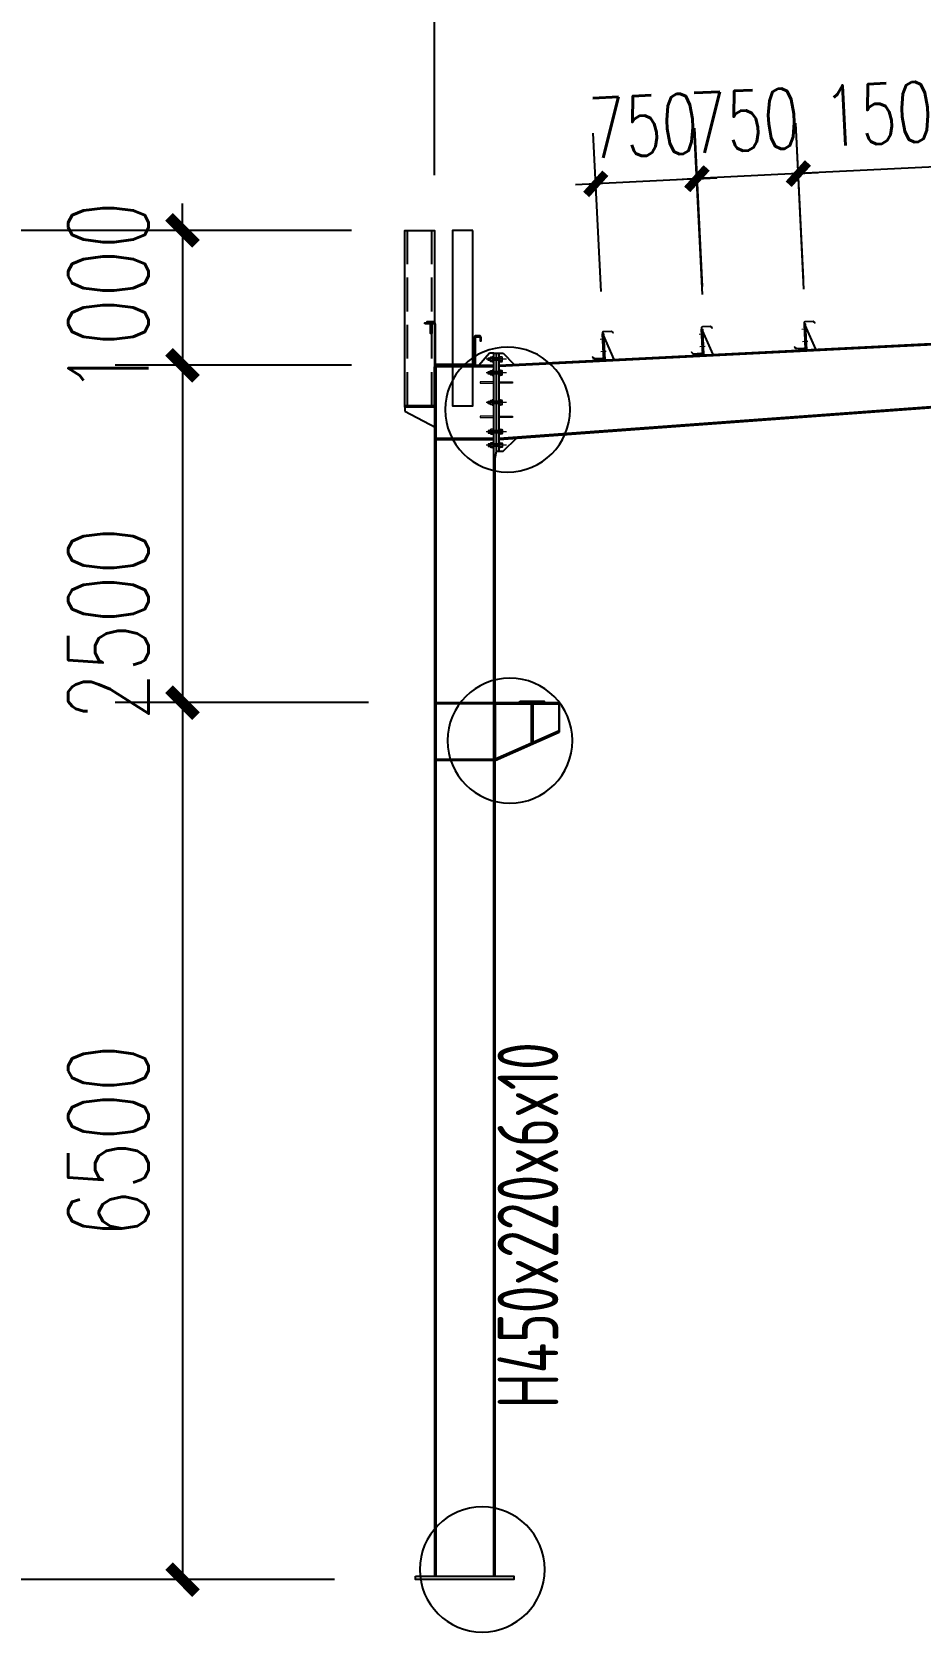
# Model space of a CAD drawing. Extents: x -33967 to 1773478, y -1022458 to -784650.
# Drawn here: x 1667179 to 1673766, y -958512 to -946653 of the extents above; entities that cross this region are included whole.
import ezdxf

# ---------------------------------------------------------------- set-up
doc = ezdxf.new("R2010")
doc.units = 0
doc.header["$LTSCALE"] = 1000
doc.header["$MEASUREMENT"] = 0
doc.linetypes.add('ACAD_ISO02W100', pattern=[15, 12, -3])
doc.linetypes.add('DASH', pattern=[0.35, 0.25, -0.1])
for name, color, linetype in [('14', 2, 'Continuous'), ('AXIS', 3, 'Continuous'), ('G L', 150, 'Continuous'), ('GZ', 50, 'Continuous'), ('LT', 27, 'Continuous'), ('PZ', 202, 'Continuous'), ('SPACE', 7, 'Continuous'), ('TEXT', 7, 'Continuous'), ('天沟', 2, 'Continuous'), ('柱子', 30, 'Continuous'), ('檩托板', 7, 'Continuous')]:
    doc.layers.add(name, color=color, linetype=linetype)
for name, color, linetype, lineweight in [('6', 253, 'Continuous', 13), ('檩条', 30, 'Continuous', 5), ('螺栓', 15, 'Continuous', 18)]:
    doc.layers.add(name, color=color, linetype=linetype, lineweight=lineweight)
doc.styles.add('_TCH_DIM_T3', font='SIMPLEX', dxfattribs={"width": 0.705882, "bigfont": 'GBCBIG'})
doc.styles.add('TSSD_Norm', font='tssdeng.shx', dxfattribs={"bigfont": 'hztxt.shx'})
doc.dimstyles.new('_TCH_ARCH&&200', dxfattribs={"dimtxt": 595, "dimasz": 200, "dimexe": 500, "dimexo": 600, "dimgap": 252.5, "dimtad": 1, "dimdec": 0, "dimzin": 0, "dimdsep": 46, "dimtxsty": '_TCH_DIM_T3', "dimblk": 'ARCHTICK', "dimcen": 0.09, "dimclrt": 7, "dimazin": 2, "dimtfac": 1, "dimtdec": 0, "dimtix": 1, "dimtmove": 2, "dimatfit": 3, "dimfxl": 1, "dimtolj": 1, "dimtzin": 0, "dimarcsym": 0})
doc.dimstyles.new('TCH-200-1', dxfattribs={"dimtxt": 595, "dimasz": 200, "dimexe": 500, "dimexo": 600, "dimgap": 252.5, "dimtad": 1, "dimdec": 0, "dimzin": 0, "dimdsep": 46, "dimtxsty": '_TCH_DIM_T3', "dimblk": 'ARCHTICK', "dimcen": 0.09, "dimclrd": 3, "dimclre": 3, "dimclrt": 7, "dimazin": 2, "dimtfac": 1, "dimtdec": 0, "dimtix": 1, "dimtmove": 2, "dimatfit": 3, "dimfxl": 1, "dimtolj": 1, "dimtzin": 0, "dimarcsym": 0})
doc.dimstyles.new('TCH_150_1', dxfattribs={"dimtxt": 446.25, "dimasz": 150, "dimexe": 375, "dimexo": 450, "dimgap": 189.375, "dimtad": 1, "dimdec": 0, "dimzin": 0, "dimdsep": 46, "dimtxsty": '_TCH_DIM_T3', "dimblk": 'ARCHTICK', "dimcen": 0.09, "dimclrd": 256, "dimclre": 256, "dimclrt": 7, "dimazin": 2, "dimtfac": 1, "dimtdec": 0, "dimtix": 1, "dimtmove": 2, "dimatfit": 3, "dimfxl": 1, "dimtolj": 1, "dimtzin": 0, "dimarcsym": 0})
pattern_1 = [(90, (1736872.089, -1120785.605), (-6.37031987, 3e-12), []), (90, (1736868.904, -1120785.605), (-6.37031987, 3e-12), [3.18515994, -1.59257997])]
pattern_2 = [(90, (1736872.089, -1120785.605), (-6.37031987, 3e-12), []), (90, (1736868.904, -1120785.605), (-6.37031987, 3e-12), [3.18515994, -1.59257997])]
pattern_3 = [(90, (1736872.089, -1120885.605), (-6.37031987, 3e-12), []), (90, (1736868.904, -1120885.605), (-6.37031987, 3e-12), [3.18515994, -1.59257997])]
pattern_4 = [(90, (1736872.089, -1120885.605), (-6.37031987, 3e-12), []), (90, (1736868.904, -1120885.605), (-6.37031987, 3e-12), [3.18515994, -1.59257997])]
pattern_5 = [(90, (1736872.089, -1121106.2185), (-6.37031987, 3e-12), []), (90, (1736868.904, -1121106.2185), (-6.37031987, 3e-12), [3.18515994, -1.59257997])]
pattern_6 = [(90, (1736872.089, -1121106.2185), (-6.37031987, 3e-12), []), (90, (1736868.904, -1121106.2185), (-6.37031987, 3e-12), [3.18515994, -1.59257997])]
pattern_7 = [(270, (1736872.089, -777909.572), (-6.37031987, -3e-12), []), (270, (1736868.904, -777909.572), (-6.37031987, -3e-12), [3.18515994, -1.59257997])]
pattern_8 = [(270, (1736872.089, -777909.572), (-6.37031987, -3e-12), []), (270, (1736868.904, -777909.572), (-6.37031987, -3e-12), [3.18515994, -1.59257997])]
pattern_9 = [(270, (1736872.089, -778009.572), (-6.37031987, -3e-12), []), (270, (1736868.904, -778009.572), (-6.37031987, -3e-12), [3.18515994, -1.59257997])]
pattern_10 = [(270, (1736872.089, -778009.572), (-6.37031987, -3e-12), []), (270, (1736868.904, -778009.572), (-6.37031987, -3e-12), [3.18515994, -1.59257997])]

# ---------------------------------------------------------------- blocks, each defined once
blk = doc.blocks.new('LT')
at = {"layer": '檩托板', "elevation": 0}
for points in [[(1356482, 98210), (1356488, 98210), (1356498, 98018), (1356492, 98018)], [(1356488, 98200), (1356498, 98018), (1356568, 98022)]]:
    blk.add_lwpolyline(points, close=True, dxfattribs=at)
at = {"layer": '檩条', "color": 1, "linetype": 'Continuous'}
for p, q in [((1356504, 98171, -2), (1356464, 98169, -2)), ((1356509, 98080, -2), (1356469, 98078, -2))]:
    blk.add_line(p, q, dxfattribs=at)
at = {"layer": '檩条', "elevation": -2}
blk.add_lwpolyline([(1356481, 98215, -0.414214), (1356491, 98225), (1356547, 98228), (1356561, 98215), (1356563, 98218), (1356548, 98231), (1356488, 98228, 0.414214), (1356478, 98217), (1356488, 98041, -0.414214), (1356478, 98030), (1356423, 98027), (1356408, 98040), (1356406, 98038), (1356421, 98024), (1356481, 98027, 0.414214), (1356491, 98038), (1356481, 98215)], format="xyb", dxfattribs=at)
at = {"layer": '檩条', "color": 1, "linetype": 'Continuous'}
for points in [[(1356481, 98158, -2), (1356480, 98182, -2), (1356490, 98158, -2), (1356489, 98182, -2)], [(1356485, 98091, -2), (1356486, 98066, -2), (1356494, 98091, -2), (1356495, 98067, -2)]]:
    blk.add_solid(points, dxfattribs=at)
blk = doc.blocks.new('_ArchTick')
at = {"color": 0, "linetype": 'ByBlock', "const_width": 0.4}
blk.add_lwpolyline([(-0.5, -0.5), (0.5, 0.5)], dxfattribs=at)
blk = doc.blocks.new('*D745')
at = {"layer": 'AXIS', "lineweight": -2, "transparency": 16777216}
for p, q in [((1670164, -947715), (1670164, -944752)), ((1679174, -948186), (1679174, -944752)), ((1670164, -945127), (1679174, -945127))]:
    blk.add_line(p, q, dxfattribs=at)
at = {"layer": 'Defpoints', "color": 0, "transparency": 16777216}
for p in [(1679174, -945127), (1670164, -948165, 3), (1679174, -948636, 3)]:
    blk.add_point(p, dxfattribs=at)
at = {"layer": 'AXIS', "lineweight": -2, "transparency": 16777216, "xscale": 150, "yscale": 150, "zscale": 150, "rotation": 180}
blk.add_blockref('_ArchTick', (1670164, -945127), dxfattribs=at)
at = {"layer": 'AXIS', "lineweight": -2, "transparency": 16777216, "xscale": 150, "yscale": 150, "zscale": 150}
blk.add_blockref('_ArchTick', (1679174, -945127), dxfattribs=at)
at = {"layer": 'AXIS', "color": 7, "transparency": 16777216, "insert": (1674669, -944714), "char_height": 446.2, "attachment_point": 5, "style": '_TCH_DIM_T3'}
blk.add_mtext('\\A1;9010', dxfattribs=at)
blk = doc.blocks.new('*D750')
at = {"layer": 'AXIS', "lineweight": -2, "transparency": 16777216}
for p, q in [((1674401, -948409), (1674344, -947253)), ((1672903, -948484), (1672846, -947328)), ((1674362, -947628), (1672864, -947703))]:
    blk.add_line(p, q, dxfattribs=at)
at = {"layer": 'Defpoints', "color": 0, "transparency": 16777216}
for p in [(1672864, -947703), (1672926, -948934, 0), (1674424, -948859, 0)]:
    blk.add_point(p, dxfattribs=at)
at = {"layer": 'AXIS', "lineweight": -2, "transparency": 16777216, "xscale": 150, "yscale": 150, "zscale": 150}
for p, rotation in [((1674362, -947628), 2.862405231127259), ((1672864, -947703), 182.8624052311272)]:
    blk.add_blockref('_ArchTick', p, dxfattribs=dict(at, rotation=rotation))
at = {"layer": 'AXIS', "color": 7, "transparency": 16777216, "insert": (1673593, -947253), "char_height": 446.2, "attachment_point": 5, "rotation": 2.8624, "style": '_TCH_DIM_T3'}
blk.add_mtext('\\A1;1500', dxfattribs=at)
blk = doc.blocks.new('*D751')
at = {"layer": 'AXIS', "lineweight": -2, "transparency": 16777216}
for p, q in [((1672153, -948539), (1672095, -947366)), ((1672905, -948559), (1672844, -947328)), ((1672113, -947740), (1671964, -947748)), ((1672863, -947703), (1672113, -947740)), ((1672863, -947703), (1673012, -947695))]:
    blk.add_line(p, q, dxfattribs=at)
at = {"layer": 'Defpoints', "color": 0, "transparency": 16777216}
for p in [(1672113, -947740), (1672176, -948989, 0), (1672928, -949009, 0)]:
    blk.add_point(p, dxfattribs=at)
at = {"layer": 'AXIS', "lineweight": -2, "transparency": 16777216, "xscale": 150, "yscale": 150, "zscale": 150}
for p, rotation in [((1672113, -947740), 2.862405231127226), ((1672863, -947703), 182.8624052311272)]:
    blk.add_blockref('_ArchTick', p, dxfattribs=dict(at, rotation=rotation))
at = {"layer": 'AXIS', "color": 7, "transparency": 16777216, "insert": (1672467, -947310), "char_height": 446.2, "attachment_point": 5, "rotation": 2.8624, "style": '_TCH_DIM_T3'}
blk.add_mtext('\\A1;750', dxfattribs=at)
blk = doc.blocks.new('*D772')
at = {"layer": 'AXIS', "lineweight": -2, "transparency": 16777216}
for p, q in [((1671401, -948578), (1671342, -947404)), ((1672153, -948598), (1672092, -947367)), ((1672110, -947741), (1671361, -947779)), ((1672110, -947741), (1672260, -947734)), ((1671361, -947779), (1671211, -947786))]:
    blk.add_line(p, q, dxfattribs=at)
at = {"layer": 'Defpoints', "color": 0, "transparency": 16777216}
for p in [(1671361, -947779), (1671424, -949027, 0), (1672176, -949047, 0)]:
    blk.add_point(p, dxfattribs=at)
at = {"layer": 'AXIS', "lineweight": -2, "transparency": 16777216, "xscale": 150, "yscale": 150, "zscale": 150}
for p, rotation in [((1672110, -947741), 182.8624052311272), ((1671361, -947779), 2.862405231127226)]:
    blk.add_blockref('_ArchTick', p, dxfattribs=dict(at, rotation=rotation))
at = {"layer": 'AXIS', "color": 7, "transparency": 16777216, "insert": (1671715, -947348), "char_height": 446.2, "attachment_point": 5, "rotation": 2.8624, "style": '_TCH_DIM_T3'}
blk.add_mtext('\\A1;750', dxfattribs=at)
blk = doc.blocks.new('*D1562')
at = {"layer": 'AXIS', "color": 0, "lineweight": -2, "transparency": 16777216}
for p, q in [((1668296, -948124), (1668296, -947924)), ((1669549, -948124), (1667796, -948124)), ((1668296, -948124), (1668296, -949124)), ((1669549, -949124), (1667796, -949124)), ((1668296, -949124), (1668296, -949324))]:
    blk.add_line(p, q, dxfattribs=at)
at = {"layer": 'Defpoints', "color": 0, "transparency": 16777216}
for p in [(1670149, -948124), (1668296, -949124), (1670149, -949124)]:
    blk.add_point(p, dxfattribs=at)
at = {"layer": 'AXIS', "color": 0, "lineweight": -2, "transparency": 16777216, "xscale": 200, "yscale": 200, "zscale": 200}
for p, rotation in [((1668296, -948124), 270), ((1668296, -949124), 90)]:
    blk.add_blockref('_ArchTick', p, dxfattribs=dict(at, rotation=rotation))
at = {"layer": 'AXIS', "color": 7, "transparency": 16777216, "insert": (1667746, -948624), "char_height": 595, "attachment_point": 5, "rotation": 90, "style": '_TCH_DIM_T3'}
blk.add_mtext('\\A1;1000', dxfattribs=at)
blk = doc.blocks.new('*D1563')
at = {"color": 3, "lineweight": -2, "transparency": 16777216}
for p, q in [((1669424, -948124), (1666392, -948124)), ((1666892, -958124), (1666892, -948124)), ((1669164, -958124), (1666392, -958124))]:
    blk.add_line(p, q, dxfattribs=at)
at = {"layer": 'Defpoints', "color": 0, "transparency": 16777216}
for p in [(1666892, -948124), (1670024, -948124), (1669764, -958124)]:
    blk.add_point(p, dxfattribs=at)
at = {"color": 3, "lineweight": -2, "transparency": 16777216, "xscale": 200, "yscale": 200, "zscale": 200}
for p, rotation in [((1666892, -948124), 90), ((1666892, -958124), 270)]:
    blk.add_blockref('_ArchTick', p, dxfattribs=dict(at, rotation=rotation))
at = {"color": 7, "transparency": 16777216, "insert": (1666342, -953124), "char_height": 595, "attachment_point": 5, "rotation": 90, "style": '_TCH_DIM_T3'}
blk.add_mtext('\\A1;10000', dxfattribs=at)
blk = doc.blocks.new('*D1564')
at = {"layer": 'AXIS', "color": 0, "lineweight": -2, "transparency": 16777216}
for p, q in [((1669549, -949124), (1667796, -949124)), ((1668296, -949124), (1668296, -951624)), ((1669676, -951624), (1667796, -951624))]:
    blk.add_line(p, q, dxfattribs=at)
at = {"layer": 'Defpoints', "color": 0, "transparency": 16777216}
for p in [(1670149, -949124), (1668296, -951624), (1670276, -951624)]:
    blk.add_point(p, dxfattribs=at)
at = {"layer": 'AXIS', "color": 0, "lineweight": -2, "transparency": 16777216, "xscale": 200, "yscale": 200, "zscale": 200}
for p, rotation in [((1668296, -949124), 90), ((1668296, -951624), 270)]:
    blk.add_blockref('_ArchTick', p, dxfattribs=dict(at, rotation=rotation))
at = {"layer": 'AXIS', "color": 7, "transparency": 16777216, "insert": (1667746, -951039), "char_height": 595, "attachment_point": 5, "rotation": 90, "style": '_TCH_DIM_T3'}
blk.add_mtext('\\A1;2500', dxfattribs=at)
blk = doc.blocks.new('*D1565')
at = {"layer": 'AXIS', "color": 0, "lineweight": -2, "transparency": 16777216}
for p, q in [((1669676, -951624), (1667796, -951624)), ((1668296, -951624), (1668296, -958124)), ((1669424, -958124), (1667796, -958124))]:
    blk.add_line(p, q, dxfattribs=at)
at = {"layer": 'Defpoints', "color": 0, "transparency": 16777216}
for p in [(1670276, -951624), (1668296, -958124), (1670024, -958124)]:
    blk.add_point(p, dxfattribs=at)
at = {"layer": 'AXIS', "color": 0, "lineweight": -2, "transparency": 16777216, "xscale": 200, "yscale": 200, "zscale": 200}
for p, rotation in [((1668296, -951624), 90), ((1668296, -958124), 270)]:
    blk.add_blockref('_ArchTick', p, dxfattribs=dict(at, rotation=rotation))
at = {"layer": 'AXIS', "color": 7, "transparency": 16777216, "insert": (1667746, -954874), "char_height": 595, "attachment_point": 5, "rotation": 90, "style": '_TCH_DIM_T3'}
blk.add_mtext('\\A1;6500', dxfattribs=at)

msp = doc.modelspace()

# ---------------------------------------------------------------- hatches: boundary and pattern name
at = {"layer": '螺栓'}
h = msp.add_hatch(dxfattribs=at)
h.set_pattern_fill('BRASS', color=256, scale=1.0032, angle=90, style=0)
h.set_pattern_definition(pattern_1)
h.paths.add_polyline_path([(1670577.6, -949069.2), (1670563.9, -949069.2), (1670563.9, -949089.2), (1670577.6, -949089.2)])
h = msp.add_hatch(dxfattribs=at)
h.set_pattern_fill('BRASS', color=256, scale=1.0032, angle=90, style=0)
h.set_pattern_definition(pattern_2)
h.paths.add_polyline_path([(1670577.6, -949069.2), (1670563.9, -949069.2), (1670563.9, -949089.2), (1670577.6, -949089.2)])
h = msp.add_hatch(dxfattribs=at)
h.set_pattern_fill('BRASS', color=256, scale=1.0032, angle=90, style=0)
h.set_pattern_definition(pattern_1)
h.paths.add_polyline_path([(1670577.6, -949069.2), (1670563.9, -949069.2), (1670563.9, -949089.2), (1670577.6, -949089.2)])
h = msp.add_hatch(dxfattribs=at)
h.set_pattern_fill('BRASS', color=256, scale=1.0032, angle=90, style=0)
h.set_pattern_definition(pattern_2)
h.paths.add_polyline_path([(1670577.6, -949069.2), (1670563.9, -949069.2), (1670563.9, -949089.2), (1670577.6, -949089.2)])
h = msp.add_hatch(dxfattribs=at)
h.set_pattern_fill('BRASS', color=256, scale=1.0032, angle=90, style=0)
h.set_pattern_definition(pattern_3)
h.paths.add_polyline_path([(1670577.6, -949169.2), (1670563.9, -949169.2), (1670563.9, -949189.2), (1670577.6, -949189.2)])
h = msp.add_hatch(dxfattribs=at)
h.set_pattern_fill('BRASS', color=256, scale=1.0032, angle=90, style=0)
h.set_pattern_definition(pattern_4)
h.paths.add_polyline_path([(1670577.6, -949169.2), (1670563.9, -949169.2), (1670563.9, -949189.2), (1670577.6, -949189.2)])
h = msp.add_hatch(dxfattribs=at)
h.set_pattern_fill('BRASS', color=256, scale=1.0032, angle=90, style=0)
h.set_pattern_definition(pattern_3)
h.paths.add_polyline_path([(1670577.6, -949169.2), (1670563.9, -949169.2), (1670563.9, -949189.2), (1670577.6, -949189.2)])
h = msp.add_hatch(dxfattribs=at)
h.set_pattern_fill('BRASS', color=256, scale=1.0032, angle=90, style=0)
h.set_pattern_definition(pattern_4)
h.paths.add_polyline_path([(1670577.6, -949169.2), (1670563.9, -949169.2), (1670563.9, -949189.2), (1670577.6, -949189.2)])
h = msp.add_hatch(dxfattribs=at)
h.set_pattern_fill('BRASS', color=256, scale=1.0032, angle=90, style=0)
h.set_pattern_definition(pattern_5)
h.paths.add_polyline_path([(1670577.6, -949389.8), (1670563.9, -949389.8), (1670563.9, -949409.9), (1670577.6, -949409.9)])
h = msp.add_hatch(dxfattribs=at)
h.set_pattern_fill('BRASS', color=256, scale=1.0032, angle=90, style=0)
h.set_pattern_definition(pattern_6)
h.paths.add_polyline_path([(1670577.6, -949389.8), (1670563.9, -949389.8), (1670563.9, -949409.9), (1670577.6, -949409.9)])
h = msp.add_hatch(dxfattribs=at)
h.set_pattern_fill('BRASS', color=256, scale=1.0032, angle=90, style=0)
h.set_pattern_definition(pattern_5)
h.paths.add_polyline_path([(1670577.6, -949389.8), (1670563.9, -949389.8), (1670563.9, -949409.9), (1670577.6, -949409.9)])
h = msp.add_hatch(dxfattribs=at)
h.set_pattern_fill('BRASS', color=256, scale=1.0032, angle=90, style=0)
h.set_pattern_definition(pattern_6)
h.paths.add_polyline_path([(1670577.6, -949389.8), (1670563.9, -949389.8), (1670563.9, -949409.9), (1670577.6, -949409.9)])
h = msp.add_hatch(dxfattribs=at)
h.set_pattern_fill('BRASS', color=256, scale=1.0032, angle=90, style=0)
h.set_pattern_definition(pattern_7)
h.paths.add_polyline_path([(1670577.6, -949626), (1670563.9, -949626), (1670563.9, -949605.9), (1670577.6, -949605.9)])
h = msp.add_hatch(dxfattribs=at)
h.set_pattern_fill('BRASS', color=256, scale=1.0032, angle=90, style=0)
h.set_pattern_definition(pattern_8)
h.paths.add_polyline_path([(1670577.6, -949626), (1670563.9, -949626), (1670563.9, -949605.9), (1670577.6, -949605.9)])
h = msp.add_hatch(dxfattribs=at)
h.set_pattern_fill('BRASS', color=256, scale=1.0032, angle=90, style=0)
h.set_pattern_definition(pattern_7)
h.paths.add_polyline_path([(1670577.6, -949626), (1670563.9, -949626), (1670563.9, -949605.9), (1670577.6, -949605.9)])
h = msp.add_hatch(dxfattribs=at)
h.set_pattern_fill('BRASS', color=256, scale=1.0032, angle=90, style=0)
h.set_pattern_definition(pattern_8)
h.paths.add_polyline_path([(1670577.6, -949626), (1670563.9, -949626), (1670563.9, -949605.9), (1670577.6, -949605.9)])
h = msp.add_hatch(dxfattribs=at)
h.set_pattern_fill('BRASS', color=256, scale=1.0032, angle=90, style=0)
h.set_pattern_definition(pattern_9)
h.paths.add_polyline_path([(1670577.6, -949726), (1670563.9, -949726), (1670563.9, -949705.9), (1670577.6, -949705.9)])
h = msp.add_hatch(dxfattribs=at)
h.set_pattern_fill('BRASS', color=256, scale=1.0032, angle=90, style=0)
h.set_pattern_definition(pattern_10)
h.paths.add_polyline_path([(1670577.6, -949726), (1670563.9, -949726), (1670563.9, -949705.9), (1670577.6, -949705.9)])
h = msp.add_hatch(dxfattribs=at)
h.set_pattern_fill('BRASS', color=256, scale=1.0032, angle=90, style=0)
h.set_pattern_definition(pattern_9)
h.paths.add_polyline_path([(1670577.6, -949726), (1670563.9, -949726), (1670563.9, -949705.9), (1670577.6, -949705.9)])
h = msp.add_hatch(dxfattribs=at)
h.set_pattern_fill('BRASS', color=256, scale=1.0032, angle=90, style=0)
h.set_pattern_definition(pattern_10)
h.paths.add_polyline_path([(1670577.6, -949726), (1670563.9, -949726), (1670563.9, -949705.9), (1670577.6, -949705.9)])

# ---------------------------------------------------------------- linework, layer by layer
msp.add_lwpolyline([(1670092.8, -948816.5), (1670092.8, -948808.8), (1670143.9, -948808.8), (1670143.9, -948888.7), (1670136.1, -948888.7), (1670136.1, -948816.5), (1670092.8, -948816.5)], close=True)
at = {"layer": '14'}
for p, q in [((1670173.9, -951624.1), (1670603.9, -951624.1)), ((1670173.9, -951634.1), (1670173.9, -951624.1)), ((1670603.9, -951634.1), (1670173.9, -951634.1)), ((1670603.9, -951624.1), (1670603.9, -951634.1)), ((1670613.9, -951624.1), (1671088.9, -951624.1)), ((1671088.9, -951634.1), (1670613.9, -951634.1)), ((1670613.9, -951634.1), (1670613.9, -952044.1)), ((1671088.9, -951634.1), (1670613.9, -951634.1)), ((1670798.9, -951614.1), (1670978.9, -951614.1)), ((1670798.9, -951624.1), (1670798.9, -951614.1)), ((1670883.9, -951924.7), (1670883.9, -951634.1)), ((1670883.9, -951634.1), (1670893.9, -951634.1)), ((1670893.9, -951634.1), (1670893.9, -951920.3)), ((1671088.9, -951834.1), (1671088.9, -951634.1)), ((1670613.9, -952044.1), (1671088.9, -951834.1)), ((1670613.9, -952044.1), (1671088.9, -951834.1)), ((1671088.9, -951844.1), (1670613.9, -952054.1)), ((1670893.9, -951920.3), (1670883.9, -951924.7)), ((1670173.9, -952044.1), (1670603.9, -952044.1)), ((1670173.9, -952054.1), (1670173.9, -952044.1)), ((1670603.9, -952054.1), (1670173.9, -952054.1)), ((1670603.9, -952044.1), (1670603.9, -952054.1))]:
    msp.add_line(p, q, dxfattribs=at)
at = {"layer": '14', "const_width": 0.45}
for points in [[(1670613.9, -952074.1), (1670613.9, -951634.1)], [(1670613.9, -952074.1), (1670613.9, -952084.1)]]:
    msp.add_lwpolyline(points, dxfattribs=at)
at = {"layer": '6', "linetype": 'ACAD_ISO02W100', "ltscale": 2}
for p, q in [((1670700.1, -949079.2), (1670547.8, -949079.2)), ((1670700.1, -949179.2), (1670547.8, -949179.2)), ((1670700.1, -949399.8), (1670547.8, -949399.8)), ((1670700.1, -949616), (1670547.8, -949616)), ((1670700.1, -949716), (1670547.8, -949716))]:
    msp.add_line(p, q, dxfattribs=at)
at = {"layer": 'AXIS'}
for points in [[(1671170.4, -949452.3, 1), (1670243.8, -949452.3, 1)], [(1671187.7, -951905.9, 1), (1670261.1, -951905.9, 1)], [(1670982.1, -958049.2, 1), (1670055.5, -958049.2, 1)]]:
    msp.add_lwpolyline(points, format="xyb", close=True, dxfattribs=at)
at = {"layer": 'G L'}
for points in [[(1670643.9, -949122.6), (1679173.9, -948696.1)], [(1670643.9, -949130.6), (1679173.9, -948704.1)], [(1670643.9, -949664.6), (1679173.9, -949038.5)], [(1670643.9, -949672.6), (1679173.9, -949046.5)]]:
    msp.add_lwpolyline(points, dxfattribs=at)
at = {"layer": 'GZ'}
for p, q in [((1670573.9, -949034.2), (1670494.5, -949124.1)), ((1670603.9, -949034.2), (1670573.9, -949034.2)), ((1670603.9, -949811), (1670603.9, -949034.2)), ((1670603.9, -949034.2), (1670643.9, -949034.2)), ((1670623.9, -949761), (1670623.9, -949034.2)), ((1670643.9, -949761), (1670643.9, -949034.2)), ((1670643.9, -949034.2), (1670673.9, -949034.2)), ((1670673.9, -949034.2), (1670753.3, -949116.1)), ((1670673.9, -949761), (1670776.5, -949661.4)), ((1670613.9, -949811), (1670623.9, -949761)), ((1670623.9, -949761), (1670643.9, -949761)), ((1670643.9, -949761), (1670673.9, -949761)), ((1670603.9, -949811), (1670613.9, -949811)), ((1671088.9, -951624.1), (1671088.9, -951844.1))]:
    msp.add_line(p, q, dxfattribs=at)
for points in [[(1670448.9, -948124.1), (1670298.9, -948124.1), (1670298.9, -949425.5), (1670448.9, -949425.5)], [(1670173.9, -951624.1), (1670603.9, -951624.1), (1670603.9, -951634.1), (1670173.9, -951634.1)], [(1670613.9, -951634.1), (1670883.9, -951634.1), (1670883.9, -951924.7), (1670613.9, -952044.1)], [(1670798.9, -951614.1), (1670978.9, -951614.1), (1670978.9, -951624.1), (1670798.9, -951624.1)], [(1670883.9, -951634.1), (1670893.9, -951634.1), (1670893.9, -951920.3), (1670883.9, -951924.7)], [(1670893.9, -951634.1), (1671088.9, -951634.1), (1671088.9, -951834.1), (1670893.9, -951920.3)], [(1670173.9, -952044.1), (1670603.9, -952044.1), (1670603.9, -952054.1), (1670173.9, -952054.1)]]:
    msp.add_lwpolyline(points, close=True, dxfattribs=at)
for points in [[(1670603.9, -949124.1), (1670163.9, -949124.1), (1670163.9, -958099.1), (1670613.9, -958099.1), (1670613.9, -949811)], [(1670603.9, -949134.1), (1670173.9, -949134.1), (1670173.9, -958099.1), (1670603.9, -958099.1), (1670603.9, -949674.1)], [(1670173.9, -949664.1), (1670603.9, -949664.1)], [(1670173.9, -949674.1), (1670603.9, -949674.1)], [(1670613.9, -952054.1), (1671088.9, -951844.1)]]:
    msp.add_lwpolyline(points, dxfattribs=at)
at = {"layer": 'GZ', "color": 141, "true_color": 0xadddf7}
msp.add_lwpolyline([(1670023.9, -958099.1), (1670753.9, -958099.1), (1670753.9, -958124.1), (1670023.9, -958124.1)], close=True, dxfattribs=at)
at = {"layer": 'LT', "linetype": 'DASH'}
for p, q in [((1669963.9, -949424.1), (1669963.9, -948124.1)), ((1670143.9, -949424.1), (1670143.9, -948124.1))]:
    msp.add_line(p, q, dxfattribs=at)
at = {"layer": 'LT'}
msp.add_lwpolyline([(1670163.9, -949424.1), (1669943.9, -949424.1), (1669943.9, -948124.1), (1670163.9, -948124.1)], close=True, dxfattribs=at)
at = {"layer": 'PZ'}
for p, q in [((1669943.9, -949434.1), (1669943.9, -949464.1)), ((1669943.9, -949464.1), (1670173.9, -949584.1))]:
    msp.add_line(p, q, dxfattribs=at)
for points in [[(1670163.9, -949134.1), (1670173.9, -949134.1), (1670173.9, -949424.1), (1670163.9, -949424.1)], [(1669943.9, -949424.1), (1670173.9, -949424.1), (1670173.9, -949434.1), (1669943.9, -949434.1)]]:
    msp.add_lwpolyline(points, close=True, dxfattribs=at)
at = {"layer": '天沟', "linetype": 'ByBlock'}
msp.add_lwpolyline([(1670163.9, -949124.1), (1670468.5, -949124.1), (1670468.5, -948917.5, -0.4142136), (1670473.5, -948912.5), (1670498.1, -948912.5, -0.4141297), (1670503.1, -948917.5), (1670503.2, -948941.9), (1670510.7, -948941.9), (1670510.7, -948917.5, 0.4142136), (1670498.2, -948905), (1670473.6, -948905, 0.4142136), (1670461.1, -948917.5), (1670461.1, -949116.7), (1670171.4, -949116.7), (1670171.4, -948821.1, 0.3801932), (1670153, -948800.6), (1670108.3, -948800.6, 0.0610415), (1670108.3, -948800.6), (1670108.3, -948800.6), (1670108.3, -948808.8), (1670108.3, -948808.8, 0.0063485), (1670108.3, -948808.8), (1670152.7, -948808.8, -0.3322787), (1670163.9, -948821.3), (1670163.9, -949124.1)], format="xyb", dxfattribs=at)
at = {"layer": '柱子'}
msp.add_line((1670173.9, -951624.1), (1670603.9, -951624.1), dxfattribs=at)
at = {"layer": '螺栓'}
for p, q in [((1670581.9, -949097.3), (1670581.9, -949061.2)), ((1670581.9, -949070.2), (1670597.9, -949070.2)), ((1670649.9, -949069.2), (1670603.9, -949069.2)), ((1670643.9, -949055.1), (1670649.9, -949055.1)), ((1670643.9, -949055.1), (1670649.9, -949055.1)), ((1670643.9, -949055.1), (1670649.9, -949055.1)), ((1670643.9, -949055.1), (1670649.9, -949055.1)), ((1670649.9, -949070.2), (1670666, -949070.2)), ((1670666, -949097.3), (1670666, -949061.2)), ((1670581.9, -949088.2), (1670597.9, -949088.2)), ((1670581.9, -949197.3), (1670581.9, -949161.2)), ((1670581.9, -949170.2), (1670597.9, -949170.2)), ((1670581.9, -949188.2), (1670597.9, -949188.2)), ((1670649.9, -949089.2), (1670603.9, -949089.2)), ((1670649.9, -949169.2), (1670603.9, -949169.2)), ((1670649.9, -949189.2), (1670603.9, -949189.2)), ((1670643.9, -949155.1), (1670649.9, -949155.1)), ((1670643.9, -949155.1), (1670649.9, -949155.1)), ((1670643.9, -949155.1), (1670649.9, -949155.1)), ((1670643.9, -949155.1), (1670649.9, -949155.1)), ((1670649.9, -949088.2), (1670666, -949088.2)), ((1670649.9, -949170.2), (1670666, -949170.2)), ((1670649.9, -949188.2), (1670666, -949188.2)), ((1670666, -949197.3), (1670666, -949161.2)), ((1670581.9, -949417.9), (1670581.9, -949381.8)), ((1670581.9, -949390.8), (1670597.9, -949390.8)), ((1670581.9, -949408.9), (1670597.9, -949408.9)), ((1670649.9, -949389.8), (1670603.9, -949389.8)), ((1670649.9, -949409.9), (1670603.9, -949409.9)), ((1670643.9, -949375.7), (1670649.9, -949375.7)), ((1670643.9, -949375.7), (1670649.9, -949375.7)), ((1670643.9, -949375.7), (1670649.9, -949375.7)), ((1670643.9, -949375.7), (1670649.9, -949375.7)), ((1670649.9, -949390.8), (1670666, -949390.8)), ((1670649.9, -949408.9), (1670666, -949408.9)), ((1670666, -949417.9), (1670666, -949381.8)), ((1670581.9, -949597.9), (1670581.9, -949634)), ((1670581.9, -949606.9), (1670597.9, -949606.9)), ((1670581.9, -949625), (1670597.9, -949625)), ((1670649.9, -949605.9), (1670603.9, -949605.9)), ((1670649.9, -949626), (1670603.9, -949626)), ((1670643.9, -949640), (1670649.9, -949640)), ((1670643.9, -949640), (1670649.9, -949640)), ((1670643.9, -949640), (1670649.9, -949640)), ((1670643.9, -949640), (1670649.9, -949640)), ((1670649.9, -949606.9), (1670666, -949606.9)), ((1670649.9, -949625), (1670666, -949625)), ((1670666, -949597.9), (1670666, -949634)), ((1670581.9, -949697.9), (1670581.9, -949734)), ((1670581.9, -949706.9), (1670597.9, -949706.9)), ((1670581.9, -949725), (1670597.9, -949725)), ((1670649.9, -949705.9), (1670603.9, -949705.9)), ((1670649.9, -949726), (1670603.9, -949726)), ((1670643.9, -949740), (1670649.9, -949740)), ((1670643.9, -949740), (1670649.9, -949740)), ((1670643.9, -949740), (1670649.9, -949740)), ((1670643.9, -949740), (1670649.9, -949740)), ((1670649.9, -949706.9), (1670666, -949706.9)), ((1670649.9, -949725), (1670666, -949725)), ((1670666, -949697.9), (1670666, -949734))]:
    msp.add_line(p, q, dxfattribs=at)
for points in [[(1670577.6, -949089.2), (1670563.9, -949089.2), (1670563.9, -949069.2), (1670577.6, -949069.2)], [(1670597.9, -949097.3), (1670581.9, -949097.3), (1670577.6, -949093), (1670577.6, -949065.4), (1670581.9, -949061.2), (1670597.9, -949061.2)], [(1670649.9, -949097.3), (1670666, -949097.3), (1670670.2, -949093), (1670670.2, -949065.4), (1670666, -949061.2), (1670649.9, -949061.2)], [(1670577.6, -949189.2), (1670563.9, -949189.2), (1670563.9, -949169.2), (1670577.6, -949169.2)], [(1670597.9, -949197.3), (1670581.9, -949197.3), (1670577.6, -949193), (1670577.6, -949165.4), (1670581.9, -949161.2), (1670597.9, -949161.2)], [(1670649.9, -949197.3), (1670666, -949197.3), (1670670.2, -949193), (1670670.2, -949165.4), (1670666, -949161.2), (1670649.9, -949161.2)], [(1670577.6, -949409.9), (1670563.9, -949409.9), (1670563.9, -949389.8), (1670577.6, -949389.8)], [(1670597.9, -949417.9), (1670581.9, -949417.9), (1670577.6, -949413.6), (1670577.6, -949386), (1670581.9, -949381.8), (1670597.9, -949381.8)], [(1670649.9, -949417.9), (1670666, -949417.9), (1670670.2, -949413.6), (1670670.2, -949386), (1670666, -949381.8), (1670649.9, -949381.8)], [(1670577.6, -949605.9), (1670563.9, -949605.9), (1670563.9, -949626), (1670577.6, -949626)], [(1670597.9, -949597.9), (1670581.9, -949597.9), (1670577.6, -949602.2), (1670577.6, -949629.8), (1670581.9, -949634), (1670597.9, -949634)], [(1670649.9, -949597.9), (1670666, -949597.9), (1670670.2, -949602.2), (1670670.2, -949629.8), (1670666, -949634), (1670649.9, -949634)], [(1670577.6, -949705.9), (1670563.9, -949705.9), (1670563.9, -949726), (1670577.6, -949726)], [(1670597.9, -949697.9), (1670581.9, -949697.9), (1670577.6, -949702.2), (1670577.6, -949729.8), (1670581.9, -949734), (1670597.9, -949734)], [(1670649.9, -949697.9), (1670666, -949697.9), (1670670.2, -949702.2), (1670670.2, -949729.8), (1670666, -949734), (1670649.9, -949734)]]:
    msp.add_lwpolyline(points, dxfattribs=at)
for points in [[(1670603.9, -949103.3), (1670597.9, -949103.3), (1670597.9, -949055.1), (1670603.9, -949055.1)], [(1670649.9, -949103.3), (1670643.9, -949103.3), (1670643.9, -949055.1), (1670649.9, -949055.1)], [(1670603.9, -949203.3), (1670597.9, -949203.3), (1670597.9, -949155.1), (1670603.9, -949155.1)], [(1670649.9, -949203.3), (1670643.9, -949203.3), (1670643.9, -949155.1), (1670649.9, -949155.1)], [(1670603.9, -949246.3), (1670503.9, -949246.3), (1670503.9, -949256.3), (1670603.9, -949256.3)], [(1670643.9, -949246.3), (1670743.9, -949246.3), (1670743.9, -949256.3), (1670643.9, -949256.3)], [(1670603.9, -949423.9), (1670597.9, -949423.9), (1670597.9, -949375.7), (1670603.9, -949375.7)], [(1670649.9, -949423.9), (1670643.9, -949423.9), (1670643.9, -949375.7), (1670649.9, -949375.7)], [(1670603.9, -949501), (1670503.9, -949501), (1670503.9, -949511), (1670603.9, -949511)], [(1670643.9, -949501), (1670743.9, -949501), (1670743.9, -949511), (1670643.9, -949511)], [(1670603.9, -949591.9), (1670597.9, -949591.9), (1670597.9, -949640), (1670603.9, -949640)], [(1670649.9, -949591.9), (1670643.9, -949591.9), (1670643.9, -949640), (1670649.9, -949640)], [(1670603.9, -949691.9), (1670597.9, -949691.9), (1670597.9, -949740), (1670603.9, -949740)], [(1670649.9, -949691.9), (1670643.9, -949691.9), (1670643.9, -949740), (1670649.9, -949740)]]:
    msp.add_lwpolyline(points, close=True, dxfattribs=at)

# ---------------------------------------------------------------- block references
at = {"layer": 'SPACE', "rotation": 359.81312795748}
for p in [(315350.7, -1042640.2, -0.3), (316113.5, -1042602, -0.3), (314617, -1042676.8, -0.3)]:
    msp.add_blockref('LT', p, dxfattribs=at)

# ---------------------------------------------------------------- texts
at = {"layer": 'TEXT', "style": 'TSSD_Norm', "width": 0.7}
msp.add_text('H450x220x6x10', height=450, rotation=90, dxfattribs=at).set_placement((1671083, -956854.5, -1.3))

# ---------------------------------------------------------------- dimensions: what is measured, and where the dimension line sits
dim = msp.add_linear_dim(base=(1666892.3, -948124.1), p1=(1669764.3, -958124.1), p2=(1670023.9, -948124.1), angle=90, dimstyle='TCH-200-1')
dim.commit()
dim.dimension.update_dxf_attribs({"geometry": '*D1563', "text_midpoint": (1666342.3, -953124.1)})
at = {"layer": 'AXIS'}
dim = msp.add_linear_dim(base=(1679173.9, -945126.6, -2.6), p1=(1670163.9, -948165.3), p2=(1679173.9, -948636), dimstyle='TCH_150_1', dxfattribs=at)
dim.commit()
dim.dimension.update_dxf_attribs({"geometry": '*D745', "text_midpoint": (1674668.9, -944714.1, -2.6)})
for base, p1, p2, angle, dimstyle, picture, middle in [((1672864.3, -947702.9, 0), (1674423.9, -948858.7), (1672925.8, -948933.6), 2.86241, 'TCH_150_1', '*D750', (1673592.7, -947253.4, 0)), ((1671361.2, -947778.8, 0), (1672175.7, -949047), (1671423.6, -949027), 2.86241, 'TCH_150_1', '*D772', (1671715.2, -947348.1, 0)), ((1672113.4, -947740.4, 0), (1672927.9, -949008.6), (1672175.8, -948988.6), 2.86241, 'TCH_150_1', '*D751', (1672467.4, -947309.7, 0)), ((1668296.4, -958124.1), (1670275.9, -951624.1), (1670023.9, -958124.1), 270, '_TCH_ARCH&&200', '*D1565', (1667746.4, -954874.1))]:
    dim = msp.add_linear_dim(base=base, p1=p1, p2=p2, angle=angle, dimstyle=dimstyle, dxfattribs=at)
    dim.commit()
    dim.dimension.update_dxf_attribs({"geometry": picture, "text_midpoint": middle})
dim = msp.add_aligned_dim(p1=(1670148.9, -948124.1), p2=(1670148.9, -949124.1), distance=-1852.5, dimstyle='_TCH_ARCH&&200', dxfattribs=at)
dim.commit()
dim.dimension.update_dxf_attribs({"geometry": '*D1562', "text_midpoint": (1667746.4, -948624.1)})
dim = msp.add_linear_dim(base=(1668296.4, -951624.1), p1=(1670148.9, -949124.1), p2=(1670275.9, -951624.1), angle=270, dimstyle='_TCH_ARCH&&200', dxfattribs=at)
dim.commit()
dim.dimension.update_dxf_attribs({"geometry": '*D1564', "text_midpoint": (1667746.4, -951038.6), "dimtype": 128})

doc.saveas('drawing.dxf')
